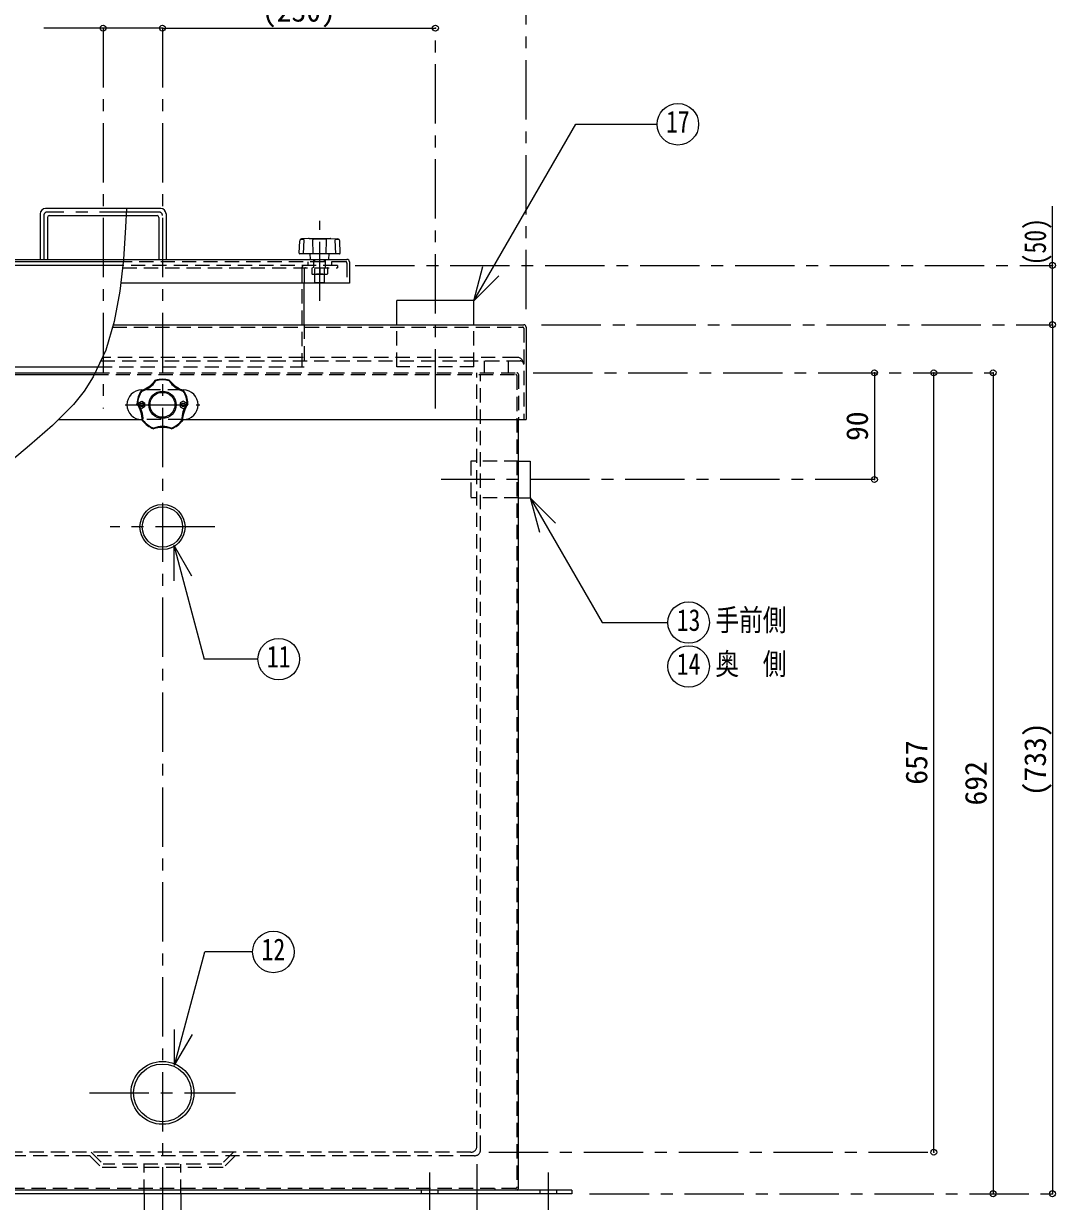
# Model space of a CAD drawing. Units: millimetres at full size, sheet at 1:10; details may follow other scales. Extents: x -2123 to 1927, y -1358 to 1452.
# Drawn here: x -215 to 655, y -832 to 161 of the extents above; entities that cross this region are included whole.
import ezdxf
from ezdxf.enums import TextEntityAlignment as Align

# ---------------------------------------------------------------- set-up
doc = ezdxf.new("R2010")
doc.units = ezdxf.units.MM
doc.header["$LTSCALE"] = 10
doc.header["$PDMODE"] = 32
doc.header["$PDSIZE"] = 5
doc.linetypes.add('CHAIN1', pattern=[8, 5, -1, 1, -1])
doc.linetypes.add('DASHED1', pattern=[1.8, 1.2, -0.6])
doc.layers.add('0-0', color=7, linetype='Continuous', lineweight=18)
doc.styles.add('ＭＳ ゴシック', font='')
doc.styles.get('ＭＳ ゴシック').set_extended_font_data('MS Gothic')

msp = doc.modelspace()

# ---------------------------------------------------------------- linework, layer by layer
at = {"layer": '0-0', "color": 4, "linetype": 'CHAIN1', "lineweight": 9}
for p, q in [((208.7, -80.09), (208.7, 206.91)), ((-147.8, 156.91), (-147.8, -163.59)), ((-97.8, 156.91), (-97.8, -900.59)), ((132.2, -163.59), (132.2, 156.91)), ((-100.8, 1.91), (-194.8, 1.91)), ((-197.8, -1.09), (-197.8, -38.09)), ((34.7, -73.09), (34.7, -5.49)), ((64.7, -43.09), (652.2, -43.09)), ((221.7, -93.09), (652.2, -93.09)), ((214.7, -133.59), (602.2, -133.59)), ((-129.3, -160.59), (-66.3, -160.59)), ((502.2, -223.59), (137.2, -223.59)), ((-53.8, -263.59), (-141.8, -263.59)), ((-159.3, -740.59), (-36.3, -740.59)), ((177.2, -790.59), (552.2, -790.59)), ((167.2, -800.59), (167.2, -1000.59)), ((127.2, -807.59), (127.2, -840.59)), ((227.2, -807.59), (227.2, -840.59)), ((262.2, -825.59), (652.2, -825.59))]:
    msp.add_line(p, q, dxfattribs=at)
at = {"layer": '0-0', "color": 4, "lineweight": 9}
for p, q in [((-97.8, 156.91), (-197.8, 156.91)), ((-97.8, 156.91), (132.2, 156.91)), ((-200.8, 0.41), (-200.8, -38.09)), ((-127.98, 4.91), (-196.3, 4.91)), ((652.2, -93.09), (652.2, 6.91)), ((-194.8, -2.59), (-194.8, -38.09)), ((-193.3, -1.09), (-128.3, -1.09)), ((-131.23, -43.09), (-317.3, -43.09)), ((21.7, -93.09), (21.7, -58.09)), ((652.2, -93.09), (652.2, -825.59)), ((-315.3, -128.59), (-152.17, -128.59)), ((-362.8, -133.59), (-154.49, -133.59)), ((-362.8, -135.09), (-155.19, -135.09)), ((502.2, -133.59), (502.2, -223.59)), ((552.2, -790.59), (552.2, -133.59)), ((602.2, -133.59), (602.2, -825.59))]:
    msp.add_line(p, q, dxfattribs=at)
at = {"layer": '0-0'}
for p, q in [((-99.3, 4.91), (-127.98, 4.91)), ((-94.8, 0.41), (-94.8, -38.09)), ((-128.3, -1.09), (-102.3, -1.09)), ((-100.8, -2.59), (-100.8, -38.09)), ((17.53, -32.87), (17.87, -22.36)), ((25.29, -20.5), (19.38, -20.81)), ((21.15, -33.29), (21.54, -21.65)), ((25.71, -20.49), (43.69, -20.49)), ((29.22, -33.29), (28.83, -21.65)), ((40.18, -33.29), (40.57, -21.65)), ((44.11, -20.5), (50.02, -20.81)), ((48.25, -33.29), (47.86, -21.65)), ((51.87, -32.87), (51.53, -22.36)), ((-130.68, -38.09), (57.7, -38.09)), ((51.47, -33.29), (17.93, -33.29)), ((27.07, -37.72), (26.7, -33.29)), ((42.33, -37.72), (42.7, -33.29)), ((59.7, -40.09), (59.7, -58.09)), ((164.45, -73.07), (172.21, -44.09)), ((59.7, -58.09), (-132.9, -58.09)), ((164.45, -73.07), (185.66, -51.86)), ((-115.3, -148.09), (-114.24, -148.09)), ((-81.37, -148.09), (-80.3, -148.09)), ((212.19, -239.08), (219.95, -268.06)), ((212.19, -239.08), (233.4, -260.29)), ((-88.32, -278.89), (-88.32, -308.89)), ((-88.32, -278.89), (-73.32, -304.87)), ((-88.32, -278.89), (-62.58, -374.97)), ((-17.36, -374.97), (-62.58, -374.97)), ((-87.62, -717.28), (-62.03, -621.76)), ((-21.8, -621.76), (-62.03, -621.76)), ((-87.62, -717.28), (-87.62, -687.28)), ((-87.62, -717.28), (-72.62, -691.3)), ((-113.3, -825.59), (-113.3, -850.59)), ((-82.3, -825.59), (-82.3, -850.59))]:
    msp.add_line(p, q, dxfattribs=at)
at = {"layer": '0-0', "color": 5, "lineweight": 25}
for p, q in [((-353.3, -38.09), (-130.68, -38.09)), ((-130.9, -40.09), (-352.3, -40.09)), ((164.7, -72.59), (99.7, -72.59)), ((99.7, -93.09), (99.7, -72.59)), ((164.7, -93.09), (164.7, -72.59)), ((-139.22, -93.09), (206.7, -93.09)), ((208.7, -95.09), (208.7, -173.09)), ((-185.62, -173.09), (-114.69, -173.09)), ((-80.91, -173.09), (208.7, -173.09)), ((202.2, -821.09), (202.2, -173.09)), ((202.2, -239.09), (212.2, -239.09)), ((247.2, -822.59), (-442.8, -822.59)), ((247.2, -822.59), (247.2, -825.59)), ((247.2, -825.59), (-442.8, -825.59))]:
    msp.add_line(p, q, dxfattribs=at)
at = {"layer": '0-0', "color": 4, "linetype": 'DASHED1', "lineweight": 9}
for p, q in [((29.7, -45.09), (29.7, -38.09)), ((30.7, -57.59), (30.7, -38.09)), ((38.7, -57.59), (38.7, -38.09)), ((39.7, -45.09), (39.7, -38.09)), ((-131.45, -45.09), (49.7, -45.09)), ((49.7, -43.09), (-131.23, -43.09)), ((56.7, -40.09), (-130.9, -40.09)), ((19.7, -45.09), (19.7, -128.59)), ((21.7, -46.09), (21.7, -58.09)), ((24.7, -40.09), (24.7, -43.09)), ((28.2, -45.39), (28.2, -50.09)), ((34.7, -45.39), (34.7, -50.09)), ((41.2, -45.39), (41.2, -50.09)), ((44.7, -40.09), (44.7, -43.09)), ((49.7, -43.09), (49.7, -45.09)), ((57.7, -41.09), (57.7, -58.09)), ((28.45, -50.59), (28.2, -50.09)), ((30.7, -57.59), (31.2, -58.09)), ((30.7, -57.59), (38.7, -57.59)), ((38.2, -58.09), (38.7, -57.59)), ((21.7, -93.09), (21.7, -128.59)), ((-152.17, -128.59), (21.7, -128.59)), ((173.7, -133.59), (173.7, -123.59)), ((-81.37, -148.09), (-114.24, -148.09)), ((-117.8, -158.84), (-115.3, -157.59)), ((-117.8, -158.84), (-117.8, -162.34)), ((-115.3, -157.59), (-112.8, -158.84)), ((-112.8, -158.84), (-112.8, -162.34)), ((-80.3, -157.59), (-82.8, -158.84)), ((-82.8, -158.84), (-82.8, -162.34)), ((-77.8, -158.84), (-80.3, -157.59)), ((-77.8, -158.84), (-77.8, -162.34)), ((-115.3, -163.59), (-117.8, -162.34)), ((-112.8, -162.34), (-115.3, -163.59)), ((-82.8, -162.34), (-80.3, -163.59)), ((-80.3, -163.59), (-77.8, -162.34)), ((-159.04, -793.59), (-149.04, -803.59)), ((-157.8, -790.59), (-147.8, -800.59)), ((-37.8, -790.59), (-47.8, -800.59)), ((-47.8, -800.59), (-147.8, -800.59)), ((-113.3, -825.59), (-113.3, -800.59)), ((-82.3, -825.59), (-82.3, -800.59)), ((220.2, -822.59), (220.2, -825.59)), ((234.2, -822.59), (234.2, -825.59))]:
    msp.add_line(p, q, dxfattribs=at)
at = {"layer": '0-0', "linetype": 'DASHED1'}
for p, q in [((-139.82, -95.09), (205.7, -95.09)), ((164.7, -128.59), (164.7, -93.09)), ((206.7, -96.09), (206.7, -173.09)), ((-149.84, -123.59), (203.7, -123.59)), ((200.7, -120.59), (-148.45, -120.59)), ((193.7, -133.59), (193.7, -123.59)), ((-155.19, -135.09), (199.95, -135.09)), ((-154.49, -133.59), (200.7, -133.59)), ((167.2, -785.59), (167.2, -133.59)), ((170.2, -788.59), (170.2, -135.09)), ((200.7, -135.84), (200.7, -820.34)), ((202.2, -135.09), (202.2, -173.09)), ((-80.91, -173.09), (-114.69, -173.09)), ((202.2, -239.09), (162.2, -239.09)), ((165.2, -793.59), (-360.8, -793.59)), ((162.2, -790.59), (-357.8, -790.59)), ((199.95, -821.09), (-395.55, -821.09)), ((120.2, -822.59), (120.2, -825.59)), ((134.2, -822.59), (134.2, -825.59)), ((182.2, -821.09), (182.2, -822.59))]:
    msp.add_line(p, q, dxfattribs=at)
at = {"layer": '0-0'}
for points in [[(164.45, -73.07), (250.43, 75.86), (319.04, 75.86)], [(-127.98, 4.91), (-128.82, -10.97), (-130.68, -38.15), (-133.64, -64.73), (-138.4, -90.33), (-145.65, -114.56), (-156.1, -137.07), (-163.91, -149.17), (-172.8, -160.22), (-190.5, -177.98), (-209.91, -194.81), (-229.55, -211.52)], [(212.19, -239.08), (272.85, -344.15), (328.09, -344.15)]]:
    msp.add_lwpolyline(points, dxfattribs=at)
at = {"layer": '0-0', "color": 4, "linetype": 'DASHED1', "lineweight": 9}
for points in [[(28.45, -50.59), (40.95, -50.59), (41.2, -50.09)], [(-36.56, -793.59), (-46.56, -803.59), (-149.04, -803.59)]]:
    msp.add_lwpolyline(points, dxfattribs=at)
at = {"layer": '0-0', "linetype": 'DASHED1'}
for points in [[(164.7, -128.59), (99.7, -128.59), (99.7, -93.09)], [(202.2, -208.09), (162.2, -208.09), (162.2, -239.09)]]:
    msp.add_lwpolyline(points, dxfattribs=at)
at = {"layer": '0-0', "color": 5, "lineweight": 25}
msp.add_lwpolyline([(202.2, -208.09), (212.2, -208.09), (212.2, -239.09)], dxfattribs=at)
at = {"layer": '0-0'}
for centre, radius in [((336.54, 75.86), 17.5), ((-97.8, -160.59), 10.5), ((345.59, -344.15), 17.5), ((0.14, -374.97), 17.5), ((345.59, -381.15), 17.5), ((-4.3, -621.76), 17.5)]:
    msp.add_circle(centre, radius, dxfattribs=at)
at = {"layer": '0-0', "color": 4, "lineweight": 9}
msp.add_circle((-97.8, -160.59), 11.5, dxfattribs=at)
at = {"layer": '0-0', "color": 4, "linetype": 'DASHED1', "lineweight": 9}
for centre in [(-115.3, -160.59), (-80.3, -160.59)]:
    msp.add_circle(centre, 1.5, dxfattribs=at)
at = {"layer": '0-0', "color": 5, "lineweight": 25}
for centre, radius in [((-97.8, -263.59), 19), ((-97.8, -263.59), 17), ((-97.8, -740.59), 26.5), ((-97.8, -740.59), 24.3)]:
    msp.add_circle(centre, radius, dxfattribs=at)
at = {"layer": '0-0', "color": 4, "lineweight": 9}
for centre, radius in [((-196.3, 0.41), 4.5), ((-193.3, -2.59), 1.5)]:
    msp.add_arc(centre, radius, 90, 180, dxfattribs=at)
at = {"layer": '0-0', "color": 4, "linetype": 'CHAIN1', "lineweight": 9}
for centre, start, end in [((-194.8, -1.09), 90, 180), ((-100.8, -1.09), 0, 90)]:
    msp.add_arc(centre, 3, start, end, dxfattribs=at)
at = {"layer": '0-0'}
for centre, radius, start, end in [((-99.3, 0.41), 4.5, 0, 90), ((-102.3, -2.59), 1.5, 0, 90), ((19.47, -22.41), 1.6, 93.01913, 178.15415), ((19.09, -22.94), 1.66, 93.02757, 128.73305), ((19.16, -29.25), 7.97, 72.62002, 91.09064), ((25.71, -28.49), 8, 90, 93.01913), ((29.23, -21.64), 0.4, 97.29873, 181.90915), ((34.7, -64.36), 43.47, 82.70127, 97.29873), ((40.17, -21.64), 0.4, 358.09085, 82.70127), ((43.69, -28.49), 8, 86.98087, 90), ((50.24, -29.25), 7.97, 88.90936, 107.37998), ((49.93, -22.41), 1.6, 1.84585, 86.98087), ((50.3, -22.94), 1.66, 51.26695, 86.97243), ((17.93, -32.89), 0.4, 178.15415, 270), ((27.47, -37.69), 0.4, 184.76364, 270), ((41.93, -37.69), 0.4, 270, 355.23636), ((51.47, -32.89), 0.4, 270, 1.84585), ((57.7, -40.09), 2, 0, 90), ((-115.3, -160.59), 12.5, 90, 270), ((-97.8, -160.59), 21.5, 146.5, 177.5), ((-126.64, -120.89), 29.89, 291.41115, 320.58885), ((-119.55, -130.65), 18.83, 283.0119, 328.9881), ((-97.8, -160.59), 21.5, 74.5, 105.5), ((-97.8, -160.59), 21, 74.5, 105.5), ((-76.05, -130.65), 18.83, 211.0119, 256.9881), ((-68.96, -120.89), 29.89, 219.41115, 248.58885), ((-80.3, -160.59), 12.5, 270, 90), ((-97.8, -160.59), 21.5, 2.5, 33.5), ((-97.8, -160.59), 21, 146.5, 177.5), ((-97.8, -160.59), 21, 2.5, 33.5), ((-144.47, -175.75), 29.89, 3.41115, 32.58885), ((-133, -172.02), 18.83, 355.0119, 40.9881), ((-62.61, -172.02), 18.83, 139.0119, 184.9881), ((-51.14, -175.75), 29.89, 147.41115, 176.58885), ((-97.8, -160.59), 21.5, 218.5, 249.5), ((-97.8, -160.59), 21, 218.5, 249.5), ((-97.8, -160.59), 21, 290.5, 321.5), ((-97.8, -160.59), 21.5, 290.5, 321.5), ((-97.8, -209.65), 29.89, 75.41115, 104.58885), ((-97.8, -197.59), 18.83, 67.0119, 112.9881)]:
    msp.add_arc(centre, radius, start, end, dxfattribs=at)
at = {"layer": '0-0', "color": 4, "linetype": 'DASHED1', "lineweight": 9}
for centre, radius, start, end in [((21.7, -45.09), 2, 90, 180), ((22.7, -46.09), 1, 90, 180), ((28.5, -45.39), 0.3, 90, 180), ((34.4, -45.39), 0.3, 0, 90), ((35, -45.39), 0.3, 90, 180), ((40.9, -45.39), 0.3, 0, 90), ((56.7, -41.09), 1, 0, 90), ((24.52, 37.86), 88.54, 272.54473, 276.60311), ((44.88, 37.86), 88.54, 263.39689, 267.45527)]:
    msp.add_arc(centre, radius, start, end, dxfattribs=at)
at = {"layer": '0-0', "linetype": 'DASHED1'}
for centre, radius, start, end in [((205.7, -96.09), 1, 0, 90), ((200.7, -126.59), 6, 0, 90), ((203.7, -126.59), 3, 0, 90), ((199.95, -135.84), 0.75, 0, 90), ((200.7, -135.09), 1.5, 0, 90), ((162.2, -785.59), 5, 270, 0), ((165.2, -788.59), 5, 270, 0), ((199.95, -820.34), 0.75, 270, 0)]:
    msp.add_arc(centre, radius, start, end, dxfattribs=at)
at = {"layer": '0-0', "color": 5, "lineweight": 25}
for centre, radius, start, end in [((206.7, -95.09), 2, 0, 90), ((200.7, -821.09), 1.5, 270, 0)]:
    msp.add_arc(centre, radius, start, end, dxfattribs=at)
at = {"layer": '0-0', "color": 1}
for p in [(-147.8, 156.91), (-97.8, 156.91), (132.2, 156.91), (652.2, -43.09), (652.2, -93.09), (502.2, -133.59), (552.2, -133.59), (602.2, -133.59), (502.2, -223.59), (552.2, -790.59), (602.2, -825.59), (652.2, -825.59)]:
    msp.add_point(p, dxfattribs=at)

# ---------------------------------------------------------------- texts
at = {"layer": '0-0', "style": 'ＭＳ ゴシック'}
msp.add_text('(230)', height=18.33, dxfattribs=at).set_placement((-14.05, 156.91), align=Align.BOTTOM_LEFT)
at = {"layer": '0-0', "style": 'ＭＳ ゴシック', "width": 0.8}
for s, p in [('17', (326.54, 63.36)), ('13', (335.59, -356.65)), ('手前側', (368.09, -356.65)), ('11', (-9.86, -387.47)), ('奥\u3000側', (368.09, -393.65)), ('14', (335.59, -393.65)), ('12', (-14.3, -634.26))]:
    msp.add_text(s, height=18.33, dxfattribs=at).set_placement(p, align=Align.BOTTOM_LEFT)
msp.add_text('(50)', height=18.33, rotation=90, dxfattribs=at).set_placement((652.2, -43.09), align=Align.BOTTOM_LEFT)
at = {"layer": '0-0', "style": 'ＭＳ ゴシック'}
for s, p in [('90', (502.2, -191.09)), ('(733)', (652.2, -490.59)), ('657', (552.2, -480.84)), ('692', (602.2, -498.34))]:
    msp.add_text(s, height=18.33, rotation=90, dxfattribs=at).set_placement(p, align=Align.BOTTOM_LEFT)

doc.saveas('drawing.dxf')
